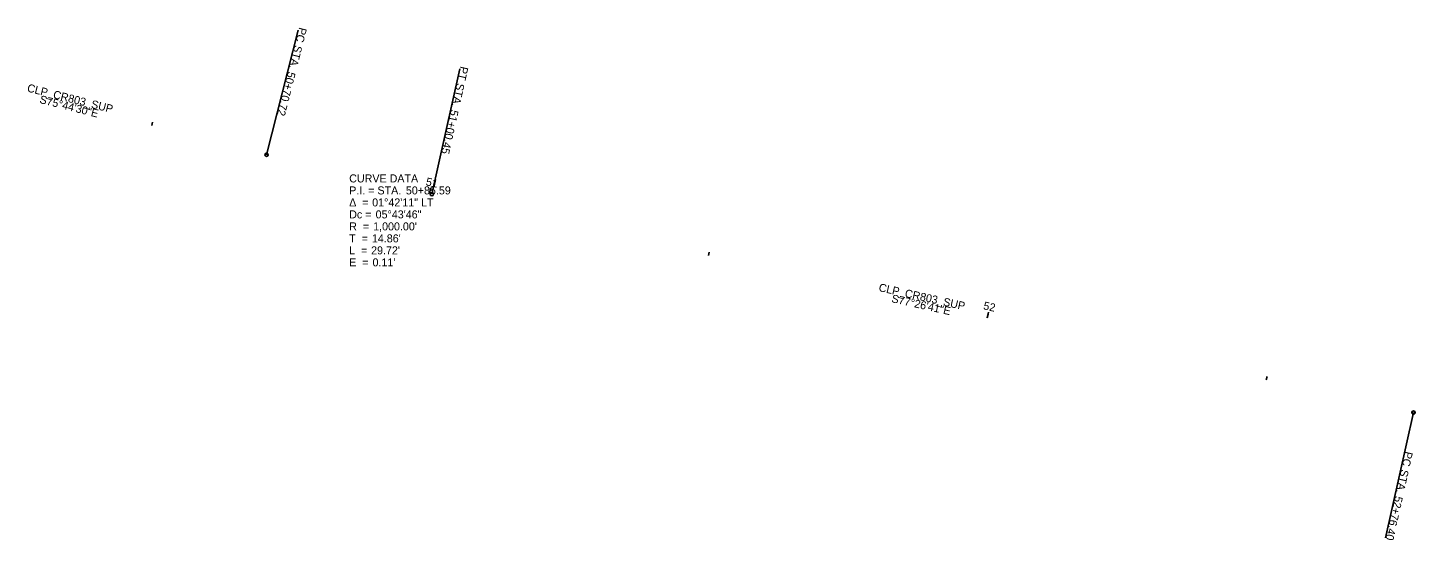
# Model space of a CAD drawing. Extents: x 1984146 to 1988426, y 752369 to 752822.
# Drawn here: x 1987911.9 to 1988154.6, y 752431.6 to 752521.4 of the extents above; entities that cross this region are included whole.
import ezdxf

# ---------------------------------------------------------------- set-up
doc = ezdxf.new("R2010")
doc.units = 0
for name, color, linetype in [('_CIVIL_CONSTRUCTION', 7, 'Continuous'), ('DR_P_Ditch', 7, 'Continuous'), ('DR_P_Drainage_Area', 7, 'Continuous'), ('DR_P_Flood_Boundary', 7, 'Continuous'), ('DR_P_Storm_Sewer', 7, 'Continuous'), ('DT_X_Island', 7, 'Continuous'), ('PV_P_Bikeway', 7, 'Continuous'), ('PV_X_COP', 7, 'Continuous'), ('PV_X_EOP', 7, 'Continuous'), ('PV_X_Shoulder', 7, 'Continuous'), ('SC_Scratch1', 7, 'Continuous'), ('SC_Scratch2', 7, 'Continuous'), ('SC_Scratch3', 7, 'Continuous'), ('SC_Scratch4', 7, 'Continuous')]:
    doc.layers.add(name, color=color, linetype=linetype)

msp = doc.modelspace()

# ---------------------------------------------------------------- linework, layer by layer
at = {"layer": 'DR_P_Ditch'}
for p, q in [((1987982.16, 752492.36), (1987982.3, 752492.94)), ((1988079.77, 752470.62), (1988079.9, 752471.21))]:
    msp.add_line(p, q, dxfattribs=at)
at = {"layer": 'DR_P_Drainage_Area'}
for p, q in [((1987933.6, 752504.26), (1987933.75, 752504.84)), ((1987982.16, 752492.36), (1987982.38, 752493.33)), ((1988030.97, 752481.49), (1988031.1, 752482.08)), ((1988079.77, 752470.62), (1988079.99, 752471.6)), ((1988128.58, 752459.75), (1988128.71, 752460.34))]:
    msp.add_line(p, q, dxfattribs=at)
at = {"layer": 'DR_P_Storm_Sewer'}
for p, q in [((1987953.69, 752499.15), (1987959.23, 752520.96)), ((1987982.6, 752492.26), (1987987.49, 752514.22)), ((1988154.34, 752454.01), (1988149.45, 752432.05))]:
    msp.add_line(p, q, dxfattribs=at)
for centre in [(1987953.69, 752499.15), (1987982.6, 752492.26), (1988154.34, 752454.01)]:
    msp.add_circle(centre, 0.3, dxfattribs=at)
at = {"layer": 'DT_X_Island'}
for p, q in [((1987953.69, 752499.15), (1987959.23, 752520.96)), ((1987982.6, 752492.26), (1987987.49, 752514.22)), ((1988154.34, 752454.01), (1988149.45, 752432.05))]:
    msp.add_line(p, q, dxfattribs=at)
for centre in [(1987953.69, 752499.15), (1987982.6, 752492.26), (1988154.34, 752454.01)]:
    msp.add_circle(centre, 0.3, dxfattribs=at)
at = {"layer": 'PV_X_COP'}
for p, q in [((1987953.69, 752499.15), (1987959.23, 752520.96)), ((1987982.6, 752492.26), (1987987.49, 752514.22)), ((1988154.34, 752454.01), (1988149.45, 752432.05))]:
    msp.add_line(p, q, dxfattribs=at)
for centre in [(1987953.69, 752499.15), (1987982.6, 752492.26), (1988154.34, 752454.01)]:
    msp.add_circle(centre, 0.3, dxfattribs=at)

# ---------------------------------------------------------------- texts
at = {"layer": '_CIVIL_CONSTRUCTION'}
for s, p in [('CURVE DATA', (1987968.14, 752494.31)), ('P.I. = STA. ', (1987968.14, 752492.21)), ('50+85.59', (1987978.05, 752492.21)), ('Δ  = ', (1987968.14, 752490.11)), ('01°42\'11" LT', (1987972.16, 752490.11)), ('Dc = ', (1987968.14, 752488.01)), ('05°43\'46"', (1987972.76, 752488.01)), ('R  = ', (1987968.14, 752485.91)), ("14.86'", (1987972.11, 752483.81)), ("1,000.00'", (1987972.33, 752485.91)), ('T  = ', (1987968.14, 752483.81)), ('L  = ', (1987968.14, 752481.71)), ("29.72'", (1987971.97, 752481.71)), ('E  = ', (1987968.14, 752479.61)), ("0.11'", (1987972.22, 752479.61))]:
    msp.add_text(s, height=1.4, dxfattribs=at).set_placement(p)
at = {"layer": 'DR_P_Drainage_Area'}
for s, rotation, p in [('51', 347.4192, (1987981.45, 752493.82)), ('52', 347.4448, (1988078.99, 752472.1))]:
    msp.add_text(s, height=1.4, rotation=rotation, dxfattribs=at).set_placement(p)
at = {"layer": 'DR_P_Flood_Boundary'}
for s, rotation, p in [('S75°44\'30"E', 345.7417, (1987913.87, 752508.24)), ('S77°26\'41"E', 347.4448, (1988062.92, 752473.35))]:
    msp.add_text(s, height=1.4, rotation=rotation, dxfattribs=at).set_placement(p)
at = {"layer": 'DR_P_Storm_Sewer'}
for s, rotation, p in [('PC', 255.7417, (1987959.4, 752521.55)), (' STA. ', 255.7417, (1987958.73, 752518.92)), ('PT', 257.4448, (1987987.63, 752514.72)), ('50+70.72', 255.7417, (1987957.43, 752513.79)), (' STA. ', 257.4448, (1987987.08, 752512.28)), ('51+00.45', 257.4448, (1987985.93, 752507.12)), ('PC', 257.4448, (1988152.87, 752447.29)), (' STA. ', 257.4448, (1988152.28, 752444.64)), ('52+76.40', 257.4448, (1988151.13, 752439.47))]:
    msp.add_text(s, height=1.4, rotation=rotation, dxfattribs=at).set_placement(p)
at = {"layer": 'DT_X_Island'}
for s, rotation, p in [('PC', 255.7417, (1987959.4, 752521.55)), (' STA. ', 255.7417, (1987958.73, 752518.92)), ('PT', 257.4448, (1987987.63, 752514.72)), ('50+70.72', 255.7417, (1987957.43, 752513.79)), (' STA. ', 257.4448, (1987987.08, 752512.28)), ('51+00.45', 257.4448, (1987985.93, 752507.12)), ('PC', 257.4448, (1988152.87, 752447.29)), (' STA. ', 257.4448, (1988152.28, 752444.64)), ('52+76.40', 257.4448, (1988151.13, 752439.47))]:
    msp.add_text(s, height=1.4, rotation=rotation, dxfattribs=at).set_placement(p)
at = {"layer": 'PV_P_Bikeway'}
for rotation, p in [(345.7417, (1987911.69, 752510.25)), (347.4448, (1988060.68, 752475.29))]:
    msp.add_text('CLP_CR803_SUP', height=1.4, rotation=rotation, dxfattribs=at).set_placement(p)
at = {"layer": 'PV_X_COP'}
for s, rotation, p in [('PC', 255.7417, (1987959.4, 752521.55)), (' STA. ', 255.7417, (1987958.73, 752518.92)), ('PT', 257.4448, (1987987.63, 752514.72)), ('50+70.72', 255.7417, (1987957.43, 752513.79)), (' STA. ', 257.4448, (1987987.08, 752512.28)), ('51+00.45', 257.4448, (1987985.93, 752507.12)), ('PC', 257.4448, (1988152.87, 752447.29)), (' STA. ', 257.4448, (1988152.28, 752444.64)), ('52+76.40', 257.4448, (1988151.13, 752439.47))]:
    msp.add_text(s, height=1.4, rotation=rotation, dxfattribs=at).set_placement(p)
at = {"layer": 'PV_X_EOP'}
for rotation, p in [(345.7417, (1987911.69, 752510.25)), (347.4448, (1988060.68, 752475.29))]:
    msp.add_text('CLP_CR803_SUP', height=1.4, rotation=rotation, dxfattribs=at).set_placement(p)
at = {"layer": 'PV_X_Shoulder'}
for s, p in [('CURVE DATA', (1987968.14, 752494.31)), ('P.I. = STA. ', (1987968.14, 752492.21)), ('50+85.59', (1987978.05, 752492.21)), ('Δ  = ', (1987968.14, 752490.11)), ('01°42\'11" LT', (1987972.16, 752490.11)), ('Dc = ', (1987968.14, 752488.01)), ('05°43\'46"', (1987972.76, 752488.01)), ('R  = ', (1987968.14, 752485.91)), ("14.86'", (1987972.11, 752483.81)), ("1,000.00'", (1987972.33, 752485.91)), ('T  = ', (1987968.14, 752483.81)), ('L  = ', (1987968.14, 752481.71)), ("29.72'", (1987971.97, 752481.71)), ('E  = ', (1987968.14, 752479.61)), ("0.11'", (1987972.22, 752479.61))]:
    msp.add_text(s, height=1.4, dxfattribs=at).set_placement(p)
at = {"layer": 'SC_Scratch1'}
for s, p in [('CURVE DATA', (1987968.14, 752494.31)), ('P.I. = STA. ', (1987968.14, 752492.21)), ('50+85.59', (1987978.05, 752492.21)), ('Δ  = ', (1987968.14, 752490.11)), ('01°42\'11" LT', (1987972.16, 752490.11)), ('Dc = ', (1987968.14, 752488.01)), ('05°43\'46"', (1987972.76, 752488.01)), ('R  = ', (1987968.14, 752485.91)), ("14.86'", (1987972.11, 752483.81)), ("1,000.00'", (1987972.33, 752485.91)), ('T  = ', (1987968.14, 752483.81)), ('L  = ', (1987968.14, 752481.71)), ("29.72'", (1987971.97, 752481.71)), ('E  = ', (1987968.14, 752479.61)), ("0.11'", (1987972.22, 752479.61))]:
    msp.add_text(s, height=1.4, dxfattribs=at).set_placement(p)
at = {"layer": 'SC_Scratch2'}
for s, rotation, p in [('S75°44\'30"E', 345.7417, (1987913.87, 752508.24)), ('S77°26\'41"E', 347.4448, (1988062.92, 752473.35))]:
    msp.add_text(s, height=1.4, rotation=rotation, dxfattribs=at).set_placement(p)
at = {"layer": 'SC_Scratch3'}
for s, rotation, p in [('S75°44\'30"E', 345.7417, (1987913.87, 752508.24)), ('S77°26\'41"E', 347.4448, (1988062.92, 752473.35))]:
    msp.add_text(s, height=1.4, rotation=rotation, dxfattribs=at).set_placement(p)
at = {"layer": 'SC_Scratch4'}
for rotation, p in [(345.7417, (1987911.69, 752510.25)), (347.4448, (1988060.68, 752475.29))]:
    msp.add_text('CLP_CR803_SUP', height=1.4, rotation=rotation, dxfattribs=at).set_placement(p)

doc.saveas('drawing.dxf')
